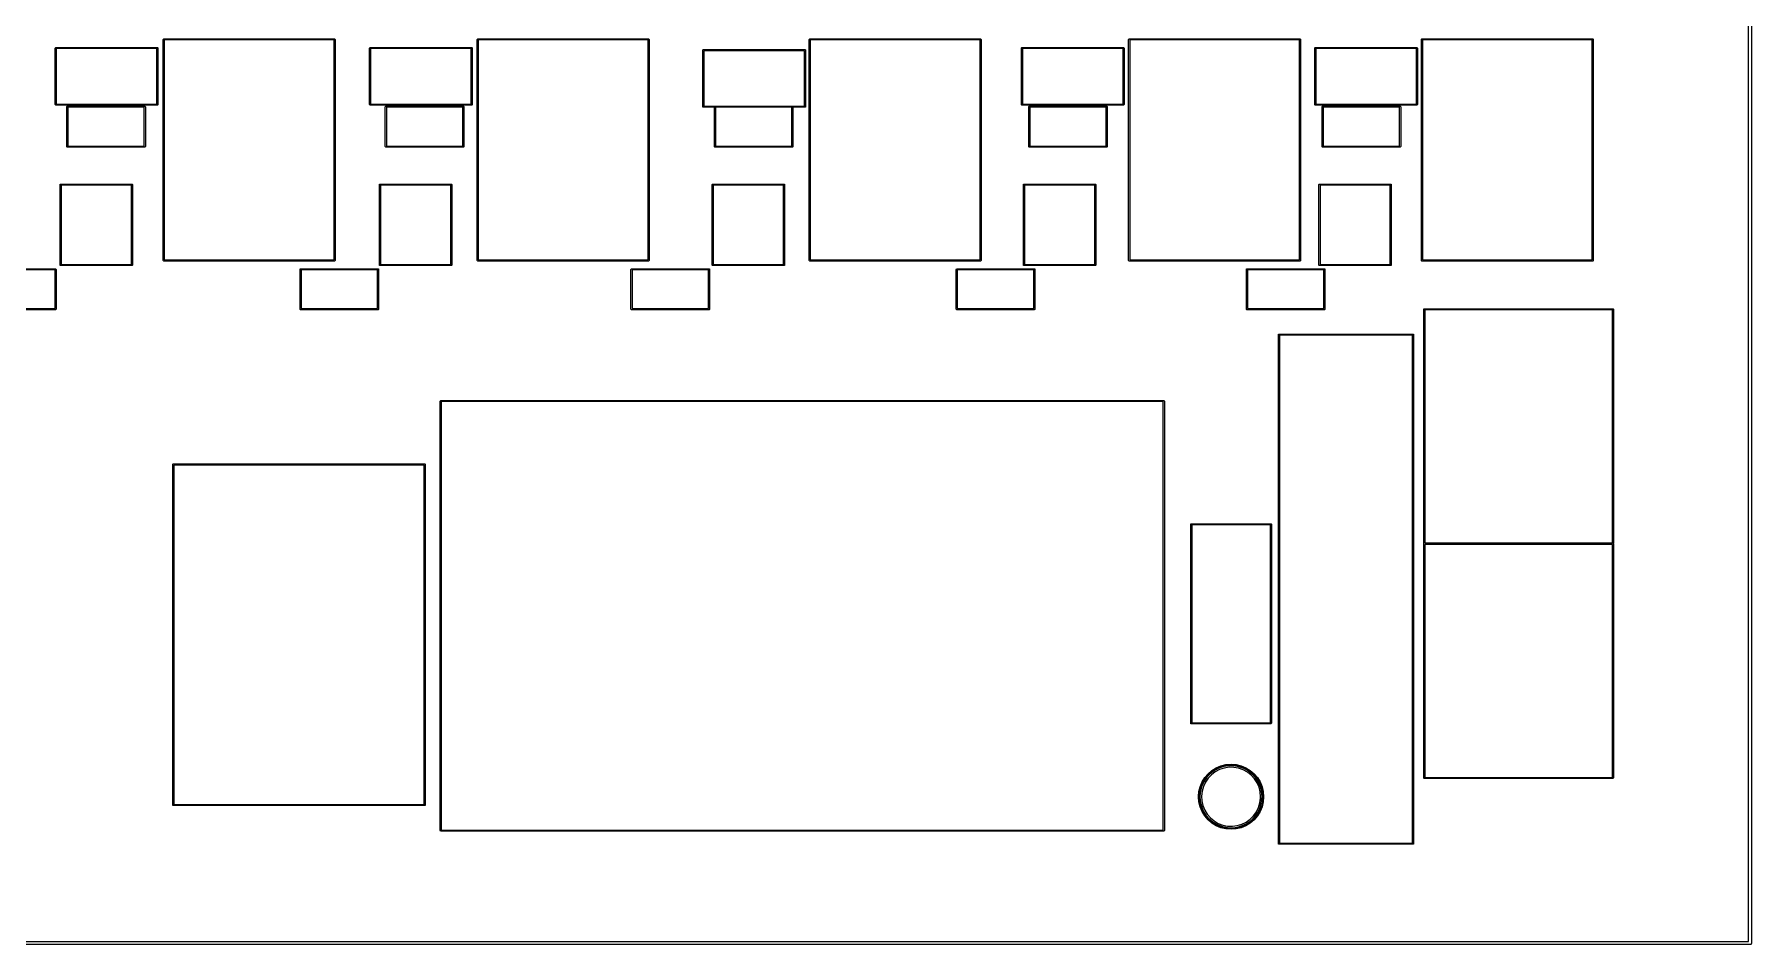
# Model space of a CAD drawing. Extents: x 10 to 287, y -200 to -10.
# Drawn here: x 125 to 206.9, y -122.3 to -78.9 of the extents above; entities that cross this region are included whole.
import ezdxf

# ---------------------------------------------------------------- set-up
doc = ezdxf.new("R2010")
doc.units = 0
doc.layers.add('BLACK', color=7, linetype='CONTINUOUS')

msp = doc.modelspace()

# ---------------------------------------------------------------- linework, layer by layer
at = {"layer": 'BLACK', "linetype": 'CONTINUOUS'}
for p, q in [((206.921, -36.8038), (206.921, -122.27)), ((206.771, -122.195), (206.771, -36.8788)), ((131.13, -79.1398), (131.137, -79.1221)), ((131.13, -89.6898), (131.13, -79.1398)), ((131.137, -79.1221), (131.155, -79.1148)), ((131.155, -79.1148), (139.305, -79.1148)), ((131.18, -79.1648), (131.18, -89.6648)), ((139.28, -79.1648), (131.18, -79.1648)), ((139.28, -89.6648), (139.28, -79.1648)), ((139.305, -79.1148), (139.323, -79.1221)), ((139.323, -79.1221), (139.33, -79.1398)), ((139.33, -79.1398), (139.33, -89.6898)), ((146.111, -79.1398), (146.119, -79.1221)), ((146.111, -89.6898), (146.111, -79.1398)), ((146.119, -79.1221), (146.136, -79.1148)), ((146.136, -79.1148), (154.286, -79.1148)), ((146.161, -79.1648), (146.161, -89.6648)), ((154.261, -79.1648), (146.161, -79.1648)), ((154.261, -89.6648), (154.261, -79.1648)), ((154.286, -79.1148), (154.304, -79.1221)), ((154.304, -79.1221), (154.311, -79.1398)), ((154.311, -79.1398), (154.311, -89.6898)), ((161.954, -79.1398), (161.961, -79.1221)), ((161.954, -89.6898), (161.954, -79.1398)), ((161.961, -79.1221), (161.979, -79.1148)), ((161.979, -79.1148), (170.129, -79.1148)), ((162.004, -79.1648), (162.004, -89.6648)), ((170.104, -79.1648), (162.004, -79.1648)), ((170.104, -89.6648), (170.104, -79.1648)), ((170.129, -79.1148), (170.147, -79.1221)), ((170.147, -79.1221), (170.154, -79.1398)), ((170.154, -79.1398), (170.154, -89.6898)), ((177.194, -79.1398), (177.201, -79.1221)), ((177.194, -89.6898), (177.194, -79.1398)), ((177.201, -79.1221), (177.219, -79.1148)), ((177.219, -79.1148), (185.369, -79.1148)), ((177.244, -79.1648), (177.244, -89.6648)), ((185.344, -79.1648), (177.244, -79.1648)), ((185.344, -89.6648), (185.344, -79.1648)), ((185.369, -79.1148), (185.387, -79.1221)), ((185.387, -79.1221), (185.394, -79.1398)), ((185.394, -79.1398), (185.394, -89.6898)), ((191.164, -79.1398), (191.171, -79.1221)), ((191.164, -89.6898), (191.164, -79.1398)), ((191.171, -79.1221), (191.189, -79.1148)), ((191.189, -79.1148), (199.339, -79.1148)), ((191.214, -79.1648), (191.214, -89.6648)), ((199.314, -79.1648), (191.214, -79.1648)), ((199.314, -89.6648), (199.314, -79.1648)), ((199.339, -79.1148), (199.357, -79.1221)), ((199.357, -79.1221), (199.364, -79.1398)), ((199.364, -79.1398), (199.364, -89.6898)), ((125.975, -79.55), (125.982, -79.5323)), ((125.975, -82.25), (125.975, -79.55)), ((125.982, -79.5323), (126, -79.525)), ((126, -79.525), (130.85, -79.525)), ((126.025, -79.575), (126.025, -82.225)), ((130.825, -79.575), (126.025, -79.575)), ((130.825, -82.225), (130.825, -79.575)), ((130.85, -79.525), (130.868, -79.5323)), ((130.868, -79.5323), (130.875, -79.55)), ((130.875, -79.55), (130.875, -82.25)), ((140.975, -79.55), (140.982, -79.5323)), ((140.975, -82.25), (140.975, -79.55)), ((140.982, -79.5323), (141, -79.525)), ((141, -79.525), (145.85, -79.525)), ((141.025, -79.575), (141.025, -82.225)), ((145.825, -79.575), (141.025, -79.575)), ((145.825, -82.225), (145.825, -79.575)), ((145.85, -79.525), (145.868, -79.5323)), ((145.868, -79.5323), (145.875, -79.55)), ((145.875, -79.55), (145.875, -82.25)), ((156.875, -79.65), (156.882, -79.6323)), ((156.875, -82.35), (156.875, -79.65)), ((156.882, -79.6323), (156.9, -79.625)), ((156.9, -79.625), (161.75, -79.625)), ((156.925, -79.675), (156.925, -82.325)), ((161.725, -79.675), (156.925, -79.675)), ((161.725, -82.325), (161.725, -79.675)), ((161.75, -79.625), (161.768, -79.6323)), ((161.768, -79.6323), (161.775, -79.65)), ((161.775, -79.65), (161.775, -82.35)), ((172.075, -79.55), (172.082, -79.5323)), ((172.075, -82.25), (172.075, -79.55)), ((172.082, -79.5323), (172.1, -79.525)), ((172.1, -79.525), (176.95, -79.525)), ((172.125, -79.575), (172.125, -82.225)), ((176.925, -79.575), (172.125, -79.575)), ((176.925, -82.225), (176.925, -79.575)), ((176.95, -79.525), (176.968, -79.5323)), ((176.968, -79.5323), (176.975, -79.55)), ((176.975, -79.55), (176.975, -82.25)), ((186.075, -79.55), (186.082, -79.5323)), ((186.075, -82.25), (186.075, -79.55)), ((186.082, -79.5323), (186.1, -79.525)), ((186.1, -79.525), (190.95, -79.525)), ((186.125, -79.575), (186.125, -82.225)), ((190.925, -79.575), (186.125, -79.575)), ((190.925, -82.225), (190.925, -79.575)), ((190.95, -79.525), (190.968, -79.5323)), ((190.968, -79.5323), (190.975, -79.55)), ((190.975, -79.55), (190.975, -82.25)), ((125.982, -82.2677), (125.975, -82.25)), ((126, -82.275), (125.982, -82.2677)), ((130.85, -82.275), (126, -82.275)), ((126.025, -82.225), (130.825, -82.225)), ((126.525, -82.35), (126.532, -82.3323)), ((126.525, -84.25), (126.525, -82.35)), ((126.532, -82.3323), (126.55, -82.325)), ((126.55, -82.325), (130.25, -82.325)), ((126.575, -82.375), (126.575, -84.225)), ((130.225, -82.375), (126.575, -82.375)), ((130.225, -84.225), (130.225, -82.375)), ((130.25, -82.325), (130.268, -82.3323)), ((130.268, -82.3323), (130.275, -82.35)), ((130.275, -82.35), (130.275, -84.25)), ((130.868, -82.2677), (130.85, -82.275)), ((130.875, -82.25), (130.868, -82.2677)), ((140.982, -82.2677), (140.975, -82.25)), ((141, -82.275), (140.982, -82.2677)), ((145.85, -82.275), (141, -82.275)), ((141.025, -82.225), (145.825, -82.225)), ((141.725, -82.35), (141.732, -82.3323)), ((141.725, -84.25), (141.725, -82.35)), ((141.732, -82.3323), (141.75, -82.325)), ((141.75, -82.325), (145.45, -82.325)), ((141.775, -82.375), (141.775, -84.225)), ((145.425, -82.375), (141.775, -82.375)), ((145.425, -84.225), (145.425, -82.375)), ((145.45, -82.325), (145.468, -82.3323)), ((145.468, -82.3323), (145.475, -82.35)), ((145.475, -82.35), (145.475, -84.25)), ((145.868, -82.2677), (145.85, -82.275)), ((145.875, -82.25), (145.868, -82.2677)), ((156.882, -82.3677), (156.875, -82.35)), ((156.9, -82.375), (156.882, -82.3677)), ((157.425, -82.375), (156.9, -82.375)), ((156.925, -82.325), (161.725, -82.325)), ((157.425, -84.25), (157.425, -82.375)), ((157.475, -82.375), (157.475, -84.225)), ((161.125, -82.375), (157.475, -82.375)), ((161.125, -84.225), (161.125, -82.375)), ((161.75, -82.375), (161.175, -82.375)), ((161.175, -82.375), (161.175, -84.25)), ((161.768, -82.3677), (161.75, -82.375)), ((161.775, -82.35), (161.768, -82.3677)), ((172.082, -82.2677), (172.075, -82.25)), ((172.1, -82.275), (172.082, -82.2677)), ((176.95, -82.275), (172.1, -82.275)), ((172.125, -82.225), (176.925, -82.225)), ((172.425, -82.35), (172.432, -82.3323)), ((172.425, -84.25), (172.425, -82.35)), ((172.432, -82.3323), (172.45, -82.325)), ((172.45, -82.325), (176.15, -82.325)), ((172.475, -82.375), (172.475, -84.225)), ((176.125, -82.375), (172.475, -82.375)), ((176.125, -84.225), (176.125, -82.375)), ((176.15, -82.325), (176.168, -82.3323)), ((176.168, -82.3323), (176.175, -82.35)), ((176.175, -82.35), (176.175, -84.25)), ((176.968, -82.2677), (176.95, -82.275)), ((176.975, -82.25), (176.968, -82.2677)), ((186.082, -82.2677), (186.075, -82.25)), ((186.1, -82.275), (186.082, -82.2677)), ((190.95, -82.275), (186.1, -82.275)), ((186.125, -82.225), (190.925, -82.225)), ((186.425, -82.35), (186.432, -82.3323)), ((186.425, -84.25), (186.425, -82.35)), ((186.432, -82.3323), (186.45, -82.325)), ((186.45, -82.325), (190.15, -82.325)), ((186.475, -82.375), (186.475, -84.225)), ((190.125, -82.375), (186.475, -82.375)), ((190.125, -84.225), (190.125, -82.375)), ((190.15, -82.325), (190.168, -82.3323)), ((190.168, -82.3323), (190.175, -82.35)), ((190.175, -82.35), (190.175, -84.25)), ((190.968, -82.2677), (190.95, -82.275)), ((190.975, -82.25), (190.968, -82.2677)), ((126.532, -84.2677), (126.525, -84.25)), ((126.55, -84.275), (126.532, -84.2677)), ((130.25, -84.275), (126.55, -84.275)), ((126.575, -84.225), (130.225, -84.225)), ((130.268, -84.2677), (130.25, -84.275)), ((130.275, -84.25), (130.268, -84.2677)), ((141.732, -84.2677), (141.725, -84.25)), ((141.75, -84.275), (141.732, -84.2677)), ((145.45, -84.275), (141.75, -84.275)), ((141.775, -84.225), (145.425, -84.225)), ((145.468, -84.2677), (145.45, -84.275)), ((145.475, -84.25), (145.468, -84.2677)), ((157.432, -84.2677), (157.425, -84.25)), ((157.45, -84.275), (157.432, -84.2677)), ((161.15, -84.275), (157.45, -84.275)), ((157.475, -84.225), (161.125, -84.225)), ((161.168, -84.2677), (161.15, -84.275)), ((161.175, -84.25), (161.168, -84.2677)), ((172.432, -84.2677), (172.425, -84.25)), ((172.45, -84.275), (172.432, -84.2677)), ((176.15, -84.275), (172.45, -84.275)), ((172.475, -84.225), (176.125, -84.225)), ((176.168, -84.2677), (176.15, -84.275)), ((176.175, -84.25), (176.168, -84.2677)), ((186.432, -84.2677), (186.425, -84.25)), ((186.45, -84.275), (186.432, -84.2677)), ((190.15, -84.275), (186.45, -84.275)), ((186.475, -84.225), (190.125, -84.225)), ((190.168, -84.2677), (190.15, -84.275)), ((190.175, -84.25), (190.168, -84.2677)), ((126.208, -86.0663), (126.216, -86.0487)), ((126.208, -89.9063), (126.208, -86.0663)), ((126.216, -86.0487), (126.233, -86.0413)), ((126.233, -86.0413), (129.633, -86.0413)), ((126.258, -86.0913), (126.258, -89.8813)), ((129.608, -86.0913), (126.258, -86.0913)), ((129.608, -89.8813), (129.608, -86.0913)), ((129.633, -86.0413), (129.651, -86.0487)), ((129.651, -86.0487), (129.658, -86.0663)), ((129.658, -86.0663), (129.658, -89.9063)), ((141.448, -86.0663), (141.456, -86.0487)), ((141.448, -89.9063), (141.448, -86.0663)), ((141.456, -86.0487), (141.473, -86.0413)), ((141.473, -86.0413), (144.873, -86.0413)), ((141.498, -86.0913), (141.498, -89.8813)), ((144.848, -86.0913), (141.498, -86.0913)), ((144.848, -89.8813), (144.848, -86.0913)), ((144.873, -86.0413), (144.891, -86.0487)), ((144.891, -86.0487), (144.898, -86.0663)), ((144.898, -86.0663), (144.898, -89.9063)), ((157.323, -86.0663), (157.331, -86.0487)), ((157.323, -89.9063), (157.323, -86.0663)), ((157.331, -86.0487), (157.348, -86.0413)), ((157.348, -86.0413), (160.748, -86.0413)), ((157.373, -86.0913), (157.373, -89.8813)), ((160.723, -86.0913), (157.373, -86.0913)), ((160.723, -89.8813), (160.723, -86.0913)), ((160.748, -86.0413), (160.766, -86.0487)), ((160.766, -86.0487), (160.773, -86.0663)), ((160.773, -86.0663), (160.773, -89.9063)), ((172.175, -86.0663), (172.182, -86.0487)), ((172.175, -89.9063), (172.175, -86.0663)), ((172.182, -86.0487), (172.2, -86.0413)), ((172.2, -86.0413), (175.6, -86.0413)), ((172.225, -86.0913), (172.225, -89.8813)), ((175.575, -86.0913), (172.225, -86.0913)), ((175.575, -89.8813), (175.575, -86.0913)), ((175.6, -86.0413), (175.618, -86.0487)), ((175.618, -86.0487), (175.625, -86.0663)), ((175.625, -86.0663), (175.625, -89.9063)), ((186.275, -86.0663), (186.282, -86.0487)), ((186.275, -89.9063), (186.275, -86.0663)), ((186.282, -86.0487), (186.3, -86.0413)), ((186.3, -86.0413), (189.7, -86.0413)), ((186.325, -86.0913), (186.325, -89.8813)), ((189.675, -86.0913), (186.325, -86.0913)), ((189.675, -89.8813), (189.675, -86.0913)), ((189.7, -86.0413), (189.718, -86.0487)), ((189.718, -86.0487), (189.725, -86.0663)), ((189.725, -86.0663), (189.725, -89.9063)), ((122.294, -90.0871), (125.994, -90.0871)), ((125.994, -90.0871), (126.012, -90.0944)), ((126.012, -90.0944), (126.019, -90.1121)), ((126.019, -90.1121), (126.019, -92.0121)), ((126.216, -89.924), (126.208, -89.9063)), ((126.233, -89.9313), (126.216, -89.924)), ((129.633, -89.9313), (126.233, -89.9313)), ((126.258, -89.8813), (129.608, -89.8813)), ((129.651, -89.924), (129.633, -89.9313)), ((129.658, -89.9063), (129.651, -89.924)), ((131.137, -89.7075), (131.13, -89.6898)), ((131.155, -89.7148), (131.137, -89.7075)), ((139.305, -89.7148), (131.155, -89.7148)), ((131.18, -89.6648), (139.28, -89.6648)), ((137.656, -90.1121), (137.664, -90.0944)), ((137.656, -92.0121), (137.656, -90.1121)), ((137.664, -90.0944), (137.681, -90.0871)), ((137.681, -90.0871), (141.381, -90.0871)), ((139.323, -89.7075), (139.305, -89.7148)), ((139.33, -89.6898), (139.323, -89.7075)), ((141.381, -90.0871), (141.399, -90.0944)), ((141.399, -90.0944), (141.406, -90.1121)), ((141.406, -90.1121), (141.406, -92.0121)), ((141.456, -89.924), (141.448, -89.9063)), ((141.473, -89.9313), (141.456, -89.924)), ((144.873, -89.9313), (141.473, -89.9313)), ((141.498, -89.8813), (144.848, -89.8813)), ((144.891, -89.924), (144.873, -89.9313)), ((144.898, -89.9063), (144.891, -89.924)), ((146.119, -89.7075), (146.111, -89.6898)), ((146.136, -89.7148), (146.119, -89.7075)), ((154.286, -89.7148), (146.136, -89.7148)), ((146.161, -89.6648), (154.261, -89.6648)), ((153.447, -90.1121), (153.454, -90.0944)), ((153.447, -92.0121), (153.447, -90.1121)), ((153.454, -90.0944), (153.472, -90.0871)), ((153.472, -90.0871), (157.172, -90.0871)), ((154.304, -89.7075), (154.286, -89.7148)), ((154.311, -89.6898), (154.304, -89.7075)), ((157.172, -90.0871), (157.189, -90.0944)), ((157.189, -90.0944), (157.197, -90.1121)), ((157.197, -90.1121), (157.197, -92.0121)), ((157.331, -89.924), (157.323, -89.9063)), ((157.348, -89.9313), (157.331, -89.924)), ((160.748, -89.9313), (157.348, -89.9313)), ((157.373, -89.8813), (160.723, -89.8813)), ((160.766, -89.924), (160.748, -89.9313)), ((160.773, -89.9063), (160.766, -89.924)), ((161.961, -89.7075), (161.954, -89.6898)), ((161.979, -89.7148), (161.961, -89.7075)), ((170.129, -89.7148), (161.979, -89.7148)), ((162.004, -89.6648), (170.104, -89.6648)), ((168.967, -90.1121), (168.974, -90.0944)), ((168.967, -92.0121), (168.967, -90.1121)), ((168.974, -90.0944), (168.992, -90.0871)), ((168.992, -90.0871), (172.692, -90.0871)), ((170.147, -89.7075), (170.129, -89.7148)), ((170.154, -89.6898), (170.147, -89.7075)), ((172.182, -89.924), (172.175, -89.9063)), ((172.2, -89.9313), (172.182, -89.924)), ((175.6, -89.9313), (172.2, -89.9313)), ((172.225, -89.8813), (175.575, -89.8813)), ((172.692, -90.0871), (172.71, -90.0944)), ((172.71, -90.0944), (172.717, -90.1121)), ((172.717, -90.1121), (172.717, -92.0121)), ((175.618, -89.924), (175.6, -89.9313)), ((175.625, -89.9063), (175.618, -89.924)), ((177.201, -89.7075), (177.194, -89.6898)), ((177.219, -89.7148), (177.201, -89.7075)), ((185.369, -89.7148), (177.219, -89.7148)), ((177.244, -89.6648), (185.344, -89.6648)), ((182.812, -90.1121), (182.819, -90.0944)), ((182.812, -92.0121), (182.812, -90.1121)), ((182.819, -90.0944), (182.837, -90.0871)), ((182.837, -90.0871), (186.537, -90.0871)), ((185.387, -89.7075), (185.369, -89.7148)), ((185.394, -89.6898), (185.387, -89.7075)), ((186.282, -89.924), (186.275, -89.9063)), ((186.3, -89.9313), (186.282, -89.924)), ((189.7, -89.9313), (186.3, -89.9313)), ((186.325, -89.8813), (189.675, -89.8813)), ((186.537, -90.0871), (186.555, -90.0944)), ((186.555, -90.0944), (186.562, -90.1121)), ((186.562, -90.1121), (186.562, -92.0121)), ((189.718, -89.924), (189.7, -89.9313)), ((189.725, -89.9063), (189.718, -89.924)), ((191.171, -89.7075), (191.164, -89.6898)), ((191.189, -89.7148), (191.171, -89.7075)), ((199.339, -89.7148), (191.189, -89.7148)), ((191.214, -89.6648), (199.314, -89.6648)), ((199.357, -89.7075), (199.339, -89.7148)), ((199.364, -89.6898), (199.357, -89.7075)), ((125.969, -90.1371), (122.319, -90.1371)), ((125.969, -91.9871), (125.969, -90.1371)), ((137.706, -90.1371), (137.706, -91.9871)), ((141.356, -90.1371), (137.706, -90.1371)), ((141.356, -91.9871), (141.356, -90.1371)), ((153.497, -90.1371), (153.497, -91.9871)), ((157.147, -90.1371), (153.497, -90.1371)), ((157.147, -91.9871), (157.147, -90.1371)), ((169.017, -90.1371), (169.017, -91.9871)), ((172.667, -90.1371), (169.017, -90.1371)), ((172.667, -91.9871), (172.667, -90.1371)), ((182.862, -90.1371), (182.862, -91.9871)), ((186.512, -90.1371), (182.862, -90.1371)), ((186.512, -91.9871), (186.512, -90.1371)), ((125.994, -92.0371), (122.294, -92.0371)), ((122.319, -91.9871), (125.969, -91.9871)), ((126.012, -92.0297), (125.994, -92.0371)), ((126.019, -92.0121), (126.012, -92.0297)), ((137.664, -92.0297), (137.656, -92.0121)), ((137.681, -92.0371), (137.664, -92.0297)), ((141.381, -92.0371), (137.681, -92.0371)), ((137.706, -91.9871), (141.356, -91.9871)), ((141.399, -92.0297), (141.381, -92.0371)), ((141.406, -92.0121), (141.399, -92.0297)), ((153.454, -92.0297), (153.447, -92.0121)), ((153.472, -92.0371), (153.454, -92.0297)), ((157.172, -92.0371), (153.472, -92.0371)), ((153.497, -91.9871), (157.147, -91.9871)), ((157.189, -92.0297), (157.172, -92.0371)), ((157.197, -92.0121), (157.189, -92.0297)), ((168.974, -92.0297), (168.967, -92.0121)), ((168.992, -92.0371), (168.974, -92.0297)), ((172.692, -92.0371), (168.992, -92.0371)), ((169.017, -91.9871), (172.667, -91.9871)), ((172.71, -92.0297), (172.692, -92.0371)), ((172.717, -92.0121), (172.71, -92.0297)), ((182.819, -92.0297), (182.812, -92.0121)), ((182.837, -92.0371), (182.819, -92.0297)), ((186.537, -92.0371), (182.837, -92.0371)), ((182.862, -91.9871), (186.512, -91.9871)), ((186.555, -92.0297), (186.537, -92.0371)), ((186.562, -92.0121), (186.555, -92.0297)), ((191.275, -92.015), (191.282, -91.9973)), ((191.275, -103.185), (191.275, -92.015)), ((191.282, -91.9973), (191.3, -91.99)), ((191.3, -91.99), (200.3, -91.99)), ((191.325, -92.04), (191.325, -103.16)), ((200.275, -92.04), (191.325, -92.04)), ((200.275, -103.16), (200.275, -92.04)), ((200.3, -91.99), (200.318, -91.9973)), ((200.318, -91.9973), (200.325, -92.015)), ((200.325, -92.015), (200.325, -103.185)), ((184.339, -93.2286), (184.347, -93.2109)), ((184.339, -117.529), (184.339, -93.2286)), ((184.347, -93.2109), (184.364, -93.2036)), ((184.364, -93.2036), (190.764, -93.2036)), ((184.389, -93.2536), (184.389, -117.504)), ((190.739, -93.2536), (184.389, -93.2536)), ((190.739, -117.504), (190.739, -93.2536)), ((190.764, -93.2036), (190.782, -93.2109)), ((190.782, -93.2109), (190.789, -93.2286)), ((190.789, -93.2286), (190.789, -117.529)), ((144.348, -96.4025), (144.356, -96.3849)), ((144.348, -116.903), (144.348, -96.4025)), ((144.356, -96.3849), (144.373, -96.3775)), ((144.373, -96.3775), (178.873, -96.3775)), ((144.398, -96.4275), (144.398, -116.878)), ((178.848, -96.4275), (144.398, -96.4275)), ((178.848, -116.878), (178.848, -96.4275)), ((178.873, -96.3775), (178.891, -96.3849)), ((178.891, -96.3849), (178.898, -96.4025)), ((178.898, -96.4025), (178.898, -116.903)), ((131.584, -99.4278), (131.591, -99.4101)), ((131.584, -115.678), (131.584, -99.4278)), ((131.591, -99.4101), (131.609, -99.4028)), ((131.609, -99.4028), (143.609, -99.4028)), ((131.634, -99.4528), (131.634, -115.653)), ((143.584, -99.4528), (131.634, -99.4528)), ((143.584, -115.653), (143.584, -99.4528)), ((143.609, -99.4028), (143.626, -99.4101)), ((143.626, -99.4101), (143.634, -99.4278)), ((143.634, -99.4278), (143.634, -115.678)), ((180.156, -102.28), (180.163, -102.262)), ((180.156, -111.78), (180.156, -102.28)), ((180.163, -102.262), (180.181, -102.255)), ((180.181, -102.255), (183.981, -102.255)), ((180.206, -102.305), (180.206, -111.755)), ((183.956, -102.305), (180.206, -102.305)), ((183.956, -111.755), (183.956, -102.305)), ((183.981, -102.255), (183.999, -102.262)), ((183.999, -102.262), (184.006, -102.28)), ((184.006, -102.28), (184.006, -111.78)), ((191.281, -103.2), (191.275, -103.185)), ((191.275, -103.215), (191.281, -103.2)), ((191.275, -114.385), (191.275, -103.215)), ((191.325, -103.16), (200.275, -103.16)), ((191.325, -103.24), (191.325, -114.36)), ((200.275, -103.24), (191.325, -103.24)), ((200.275, -114.36), (200.275, -103.24)), ((200.325, -103.185), (200.319, -103.2)), ((200.319, -103.2), (200.325, -103.215)), ((200.325, -103.215), (200.325, -114.385)), ((180.163, -111.797), (180.156, -111.78)), ((180.181, -111.805), (180.163, -111.797)), ((183.981, -111.805), (180.181, -111.805)), ((180.206, -111.755), (183.956, -111.755)), ((183.999, -111.797), (183.981, -111.805)), ((184.006, -111.78), (183.999, -111.797)), ((181.167, -114.027), (181.375, -113.899)), ((181.375, -113.899), (181.6, -113.806)), ((181.385, -113.924), (181.607, -113.832)), ((181.735, -113.843), (181.504, -113.918)), ((181.6, -113.806), (181.838, -113.749)), ((181.607, -113.832), (181.839, -113.776)), ((181.975, -113.806), (181.735, -113.843)), ((181.983, -113.878), (181.754, -113.913)), ((181.838, -113.749), (182.081, -113.73)), ((181.839, -113.776), (182.078, -113.757)), ((182.217, -113.809), (181.975, -113.806)), ((182.214, -113.881), (181.983, -113.878)), ((182.078, -113.757), (182.316, -113.776)), ((182.081, -113.73), (182.324, -113.749)), ((182.441, -113.922), (182.214, -113.881)), ((182.456, -113.852), (182.217, -113.809)), ((182.316, -113.776), (182.549, -113.832)), ((182.324, -113.749), (182.561, -113.806)), ((182.684, -113.932), (182.456, -113.852)), ((182.549, -113.832), (182.77, -113.924)), ((182.561, -113.806), (182.787, -113.899)), ((182.787, -113.899), (182.995, -114.027)), ((180.602, -114.804), (180.695, -114.579)), ((180.627, -114.811), (180.719, -114.59)), ((180.791, -114.551), (180.689, -114.771)), ((180.695, -114.579), (180.823, -114.371)), ((180.719, -114.59), (180.844, -114.386)), ((180.855, -114.588), (180.758, -114.798)), ((180.928, -114.351), (180.791, -114.551)), ((180.823, -114.371), (180.981, -114.185)), ((180.844, -114.386), (180.999, -114.204)), ((180.985, -114.398), (180.855, -114.588)), ((181.095, -114.176), (180.928, -114.351)), ((180.981, -114.185), (181.167, -114.027)), ((181.145, -114.231), (180.985, -114.398)), ((180.999, -114.204), (181.181, -114.049)), ((181.289, -114.03), (181.095, -114.176)), ((181.33, -114.092), (181.145, -114.231)), ((181.181, -114.049), (181.385, -113.924)), ((181.504, -113.918), (181.289, -114.03)), ((181.535, -113.985), (181.33, -114.092)), ((181.754, -113.913), (181.535, -113.985)), ((182.659, -113.999), (182.441, -113.922)), ((182.861, -114.111), (182.659, -113.999)), ((182.897, -114.05), (182.684, -113.932)), ((182.77, -113.924), (182.974, -114.049)), ((183.042, -114.254), (182.861, -114.111)), ((183.087, -114.2), (182.897, -114.05)), ((182.974, -114.049), (183.156, -114.204)), ((182.995, -114.027), (183.18, -114.185)), ((183.198, -114.425), (183.042, -114.254)), ((183.25, -114.379), (183.087, -114.2)), ((183.156, -114.204), (183.312, -114.386)), ((183.18, -114.185), (183.339, -114.371)), ((183.323, -114.619), (183.198, -114.425)), ((183.382, -114.583), (183.25, -114.379)), ((183.312, -114.386), (183.437, -114.59)), ((183.415, -114.83), (183.323, -114.619)), ((183.339, -114.371), (183.466, -114.579)), ((183.479, -114.805), (183.382, -114.583)), ((183.437, -114.59), (183.528, -114.811)), ((183.466, -114.579), (183.56, -114.804)), ((191.282, -114.403), (191.275, -114.385)), ((191.3, -114.41), (191.282, -114.403)), ((200.3, -114.41), (191.3, -114.41)), ((191.325, -114.36), (200.275, -114.36)), ((200.318, -114.403), (200.3, -114.41)), ((200.325, -114.385), (200.318, -114.403)), ((180.526, -115.285), (180.529, -115.25)), ((180.545, -115.528), (180.526, -115.285)), ((180.529, -115.25), (180.545, -115.042)), ((180.545, -115.042), (180.602, -114.804)), ((180.602, -115.765), (180.545, -115.528)), ((180.553, -115.282), (180.556, -115.246)), ((180.572, -115.521), (180.553, -115.282)), ((180.556, -115.246), (180.572, -115.044)), ((180.572, -115.044), (180.627, -114.811)), ((180.627, -115.754), (180.572, -115.521)), ((180.624, -115.005), (180.598, -115.246)), ((180.598, -115.246), (180.612, -115.488)), ((180.612, -115.488), (180.665, -115.725)), ((180.689, -114.771), (180.624, -115.005)), ((180.696, -115.021), (180.671, -115.25)), ((180.671, -115.25), (180.685, -115.481)), ((180.685, -115.481), (180.736, -115.706)), ((180.758, -114.798), (180.696, -115.021)), ((183.472, -115.055), (183.415, -114.83)), ((183.459, -115.583), (183.489, -115.354)), ((183.491, -115.285), (183.472, -115.055)), ((183.538, -115.041), (183.479, -114.805)), ((183.489, -115.354), (183.491, -115.285)), ((183.524, -115.595), (183.556, -115.355)), ((183.528, -114.811), (183.584, -115.044)), ((183.584, -115.521), (183.528, -115.754)), ((183.558, -115.282), (183.538, -115.041)), ((183.556, -115.355), (183.558, -115.282)), ((183.56, -114.804), (183.617, -115.042)), ((183.617, -115.528), (183.56, -115.765)), ((183.584, -115.044), (183.603, -115.282)), ((183.603, -115.282), (183.584, -115.521)), ((183.617, -115.042), (183.636, -115.285)), ((183.636, -115.285), (183.617, -115.528)), ((131.591, -115.695), (131.584, -115.678)), ((131.609, -115.703), (131.591, -115.695)), ((143.609, -115.703), (131.609, -115.703)), ((131.634, -115.653), (143.584, -115.653)), ((143.626, -115.695), (143.609, -115.703)), ((143.634, -115.678), (143.626, -115.695)), ((180.695, -115.991), (180.602, -115.765)), ((180.719, -115.975), (180.627, -115.754)), ((180.665, -115.725), (180.757, -115.95)), ((180.823, -116.199), (180.695, -115.991)), ((180.844, -116.179), (180.719, -115.975)), ((180.736, -115.706), (180.822, -115.92)), ((180.757, -115.95), (180.883, -116.157)), ((180.822, -115.92), (180.943, -116.117)), ((180.981, -116.384), (180.823, -116.199)), ((180.999, -116.361), (180.844, -116.179)), ((180.883, -116.157), (181.042, -116.34)), ((180.943, -116.117), (181.094, -116.292)), ((181.042, -116.34), (181.229, -116.495)), ((181.094, -116.292), (181.272, -116.44)), ((182.991, -116.362), (183.154, -116.199)), ((183.033, -116.413), (183.205, -116.242)), ((183.154, -116.199), (183.289, -116.011)), ((183.312, -116.179), (183.156, -116.361)), ((183.339, -116.199), (183.18, -116.384)), ((183.205, -116.242), (183.346, -116.045)), ((183.289, -116.011), (183.392, -115.804)), ((183.437, -115.975), (183.312, -116.179)), ((183.466, -115.991), (183.339, -116.199)), ((183.346, -116.045), (183.454, -115.827)), ((183.392, -115.804), (183.459, -115.583)), ((183.528, -115.754), (183.437, -115.975)), ((183.454, -115.827), (183.524, -115.595)), ((183.56, -115.765), (183.466, -115.991)), ((144.356, -116.92), (144.348, -116.903)), ((144.373, -116.928), (144.356, -116.92)), ((178.873, -116.928), (144.373, -116.928)), ((144.398, -116.878), (178.848, -116.878)), ((178.891, -116.92), (178.873, -116.928)), ((178.898, -116.903), (178.891, -116.92)), ((181.167, -116.543), (180.981, -116.384)), ((181.181, -116.516), (180.999, -116.361)), ((181.375, -116.67), (181.167, -116.543)), ((181.385, -116.641), (181.181, -116.516)), ((181.229, -116.495), (181.438, -116.617)), ((181.272, -116.44), (181.472, -116.556)), ((181.6, -116.764), (181.375, -116.67)), ((181.607, -116.733), (181.385, -116.641)), ((181.438, -116.617), (181.665, -116.704)), ((181.472, -116.556), (181.688, -116.639)), ((181.838, -116.821), (181.6, -116.764)), ((181.839, -116.789), (181.607, -116.733)), ((181.665, -116.704), (181.903, -116.752)), ((181.688, -116.639), (181.914, -116.685)), ((182.081, -116.84), (181.838, -116.821)), ((182.078, -116.807), (181.839, -116.789)), ((181.903, -116.752), (182.145, -116.761)), ((181.914, -116.685), (182.145, -116.693)), ((182.316, -116.789), (182.078, -116.807)), ((182.324, -116.821), (182.081, -116.84)), ((182.145, -116.693), (182.374, -116.664)), ((182.145, -116.761), (182.385, -116.73)), ((182.549, -116.733), (182.316, -116.789)), ((182.561, -116.764), (182.324, -116.821)), ((182.374, -116.664), (182.595, -116.597)), ((182.385, -116.73), (182.618, -116.66)), ((182.77, -116.641), (182.549, -116.733)), ((182.787, -116.67), (182.561, -116.764)), ((182.595, -116.597), (182.803, -116.496)), ((182.618, -116.66), (182.836, -116.554)), ((182.974, -116.516), (182.77, -116.641)), ((182.995, -116.543), (182.787, -116.67)), ((182.803, -116.496), (182.991, -116.362)), ((182.836, -116.554), (183.033, -116.413)), ((183.156, -116.361), (182.974, -116.516)), ((183.18, -116.384), (182.995, -116.543)), ((184.347, -117.546), (184.339, -117.529)), ((184.364, -117.554), (184.347, -117.546)), ((190.764, -117.554), (184.364, -117.554)), ((184.389, -117.504), (190.739, -117.504)), ((190.782, -117.546), (190.764, -117.554)), ((190.789, -117.529), (190.782, -117.546)), ((206.846, -122.345), (33.4909, -122.345)), ((33.5659, -122.195), (206.771, -122.195)), ((206.864, -122.338), (206.846, -122.345)), ((206.883, -122.335), (206.864, -122.338)), ((206.888, -122.33), (206.883, -122.335)), ((206.894, -122.327), (206.888, -122.33)), ((206.904, -122.31), (206.894, -122.327)), ((206.916, -122.295), (206.904, -122.31)), ((206.918, -122.286), (206.916, -122.295)), ((206.92, -122.283), (206.918, -122.286)), ((206.921, -122.27), (206.919, -122.28)), ((206.919, -122.28), (206.92, -122.283))]:
    msp.add_line(p, q, dxfattribs=at)

doc.saveas('drawing.dxf')
